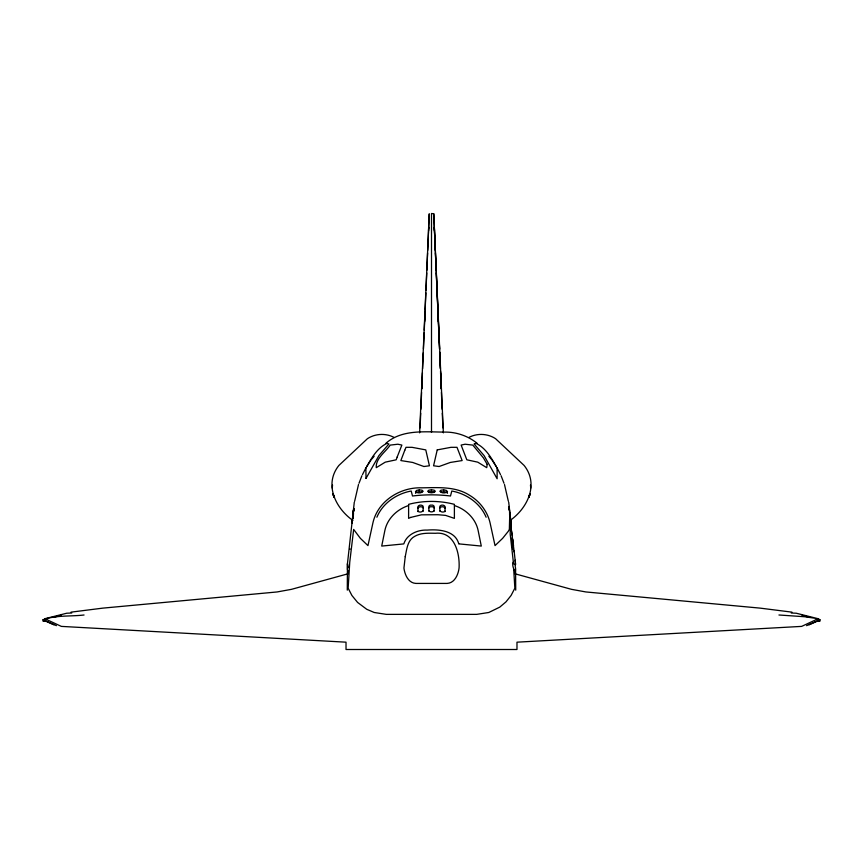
<?xml version="1.0" encoding="UTF-8"?>
<svg xmlns="http://www.w3.org/2000/svg" width="863" height="863" viewBox="0 0 863 863"><rect width="100%" height="100%" fill="white"/><g stroke="black" fill="none" stroke-linecap="round" stroke-linejoin="round"><path stroke-width="1.29" d="M347.282 590.152L347.444 563.733L354.294 502.158M445.017 511.64L445.103 506.57C444.057 504.715 441.122 504.585 439.85 506.236L439.85 511.22M421.586 392.449L420.885 409.256M421.716 388.954L422.061 380.378M424.661 321.446L425.038 311.737M427.714 250.335L428.684 227.142L419.634 432.87M420.087 427.854L420.713 413.248M428.566 230.701L429.245 213.797L428.587 228.242M421.737 388.738L422.428 372.762M422.6 368.76L423.291 352.784M423.463 348.781L424.154 332.805M424.262 330.141L425.017 312.838M425.125 310.173L425.869 292.891M425.988 290.227L426.732 272.945M426.851 270.281L427.595 252.999M513.129 549.397C511.543 545.556 510.82 526.333 513.129 549.397L513.107 548.739M352.848 517.239L352.762 518.048L353.657 509.526M353.28 514.65L353.334 514.089M353.086 516.829L353.42 512.978M353.42 513.054L353.334 514.326M353.593 510.227L353.625 509.785M353.345 512.449L353.409 511.77M352.428 520.292L352.136 523.064L352.568 519.095M352.848 518.447L353.107 515.427M353.237 515.319L353.345 513.01M352.687 518.372L353.657 509.407L352.891 516.193M353.798 510.918L354.067 508.544M353.021 518.49L353.474 514.467M347.713 574.348L348.123 570.67L348.123 571.349M352.881 518.566L352.978 517.164M353.28 515.459L352.784 517.929M353.355 514.618L353.42 513.366M353.312 513.021L353.399 512.32M352.924 516.732L352.74 518.48L353.657 509.213M353.431 512.751L352.924 518.318M353.895 510.206L354.067 509.116M353.593 510.529L353.679 509.839L353.657 510.4M354.661 501.198L358.512 484.521M529.095 496.29L528.997 497.077L529.709 494.294M529.774 494.37L529.871 493.809L529.709 494.51M529.774 494.812L529.871 494.251L528.997 497.304L529.386 495.988M529.095 496.743L529.774 494.143M529.483 495.783L529.774 494.596M358.997 483.269L361.899 475.75M376.883 517.228C382.697 503.226 396.527 493.712 411.198 491.025L412.503 495.998C425.06 494.467 437.94 494.467 450.497 495.998L451.802 491.025C466.473 493.712 480.303 503.226 486.117 517.228M362.492 474.574L366.074 467.552M366.775 466.484L370.971 460.076M371.759 459.116L374.132 456.257M415.502 493.291L416.624 492.05L422.039 491.867M514.219 552.126L510.162 520.4C527.433 508.285 539.17 484.272 524.132 465.47L495.578 438.695C487.768 433.517 477.196 433.01 468.922 437.412M417.897 508.221C418.943 506.354 421.878 506.225 423.15 507.876M423.15 510.68C421.985 512.158 419.321 512.687 418.016 511.133M428.868 507.854L430.184 506.764L432.816 506.764L434.132 507.854M434.132 510.648C432.902 512.32 430.098 512.32 428.868 510.648M439.85 507.876C441.122 506.225 444.057 506.354 445.103 508.221M385.977 443.194C402.147 429.181 424.855 432.007 444.542 432.093C456.236 431.878 467.897 435.891 477.023 443.194M444.984 511.133C443.679 512.687 441.015 512.169 439.85 510.68M809.116 624.834L819.85 620.033M806.571 625.664L819.85 619.753L819.85 621.36L817.164 621.371M513.161 562.201C511.058 566.344 517.444 577.056 515.157 565.934L515.556 563.949L514.078 550.583M408.609 505.545C397.271 509.159 387.444 518.447 384.909 530.292L381.716 546.074L403.819 543.906C406.689 534.434 417.627 529.623 427.228 530.098C438.631 529.159 455.243 530.432 458.792 543.873M347.39 573.96L291.511 589.332L277.099 591.953L102.783 608.135L71.025 612.147M46.861 618.847L43.15 619.753L43.15 621.36L45.836 621.371M53.053 617.347L60.842 615.535L60.842 614.704M419.332 489.871L416.624 490.4L415.502 491.651C417.444 493.431 421.403 493.409 423.161 491.295L422.039 490.227L419.332 489.871L419.332 491.511M431.5 489.785L428.792 490.227L427.67 491.295L428.792 492.363L431.5 492.805L434.208 492.363L435.33 491.295L434.208 490.227L431.5 489.785L431.5 491.791M428.792 491.867L434.208 491.867M440.961 491.867L446.376 492.05L447.498 493.291M443.668 489.871L440.961 490.227L439.839 491.295C441.597 493.409 445.556 493.431 447.498 491.651L446.376 490.4L443.668 489.871L443.668 491.511M84.056 614.995C70.561 616.592 55.976 615.017 43.15 619.731L56.429 625.664M71.78 613L66.731 613.226L44.844 618.717L61.338 626.387L346.02 642.18L346.02 649.505L516.98 649.505L516.98 642.18L801.662 626.387L818.156 618.717L819.85 619.731L816.139 618.847M791.22 613L796.269 613.226L818.156 618.717L804.737 616.743L778.944 614.995M459.181 543.906L481.284 546.074L478.091 530.292C475.556 518.469 465.761 509.192 454.434 505.567M443.366 432.87L433.819 214.93L433.755 213.797L431.5 213.495L431.5 432.449M791.975 612.147L760.217 608.135L585.901 591.953L571.489 589.332L515.61 573.96M809.947 617.347L802.159 615.535L802.159 614.704M43.15 620.033L53.884 624.834M394.078 437.412C385.804 433.01 375.232 433.517 367.422 438.695L338.868 465.47C323.819 484.283 335.578 508.285 352.848 520.421M488.868 456.257L491.241 459.116M492.029 460.076L496.225 466.484M496.926 467.552L500.508 474.574M510.162 520.4L509.623 519.256L509.353 529.364L508.383 531.177L502.644 538.329L495.038 545.621L490.119 523.054C487.498 511.522 479.828 501.435 469.731 495.394C455.545 486.149 437.746 487.627 421.683 487.832C400.065 487.023 377.616 501.252 372.881 523.054L367.962 545.621L360.356 538.329L353.657 529.429L349.742 562.309L348.145 588.188L351.91 595.47L357.584 602.428L366.721 609.278L374.218 612.493L386.29 614.37L476.71 614.37L488.782 612.493L499.763 607.131L505.998 601.867L511.09 595.47L514.855 588.188L513.712 569.472M501.101 475.75L504.003 483.269M333.291 494.51L333.129 493.809L333.226 494.37M333.841 496.376L334.003 497.077L333.291 494.294M333.226 494.812L333.129 494.251L334.003 497.304L333.614 495.988M333.226 494.143L333.905 496.743M333.226 494.596L333.517 495.783M504.488 484.521L508.339 501.198M510.162 516.743L510.292 517.811L509.602 512.503L510.313 518.512L510.076 515.977M509.062 506.484L510.572 521.942L510.508 521.23M348.134 567.487L347.444 563.733L347.444 569.602M510.745 525.017L510.551 522.892M509.785 514.618L509.591 512.05M509.58 512.687L509.731 515.297L509.602 513.927M510.551 521.338L510.465 519.483M510.443 521.835L510.572 522.838L510.465 521.781M510.465 520.216L510.551 520.756M510.637 524.057L510.842 525.999M509.85 515.276L509.645 512.73L509.709 513.809M509.602 513.798L510.141 518.652M509.612 515.179L509.914 517.811M508.706 502.158L511.317 525.632M509.602 514.402L510.152 518.231M509.774 515.513L509.99 517.951M515.287 574.348L514.877 570.67L514.877 571.349M509.062 507.153L509.461 510.594M512.784 539.17L513.517 545.804M509.602 513.496L510.249 518.361M509.602 514.682L510.022 518.534M512.428 535.686L510.281 525.211L510.216 534.273L513.528 563.668L515.513 564.855L515.157 560.173M509.461 510.389L509.31 508.911M509.602 514.262L509.753 515.923M437.919 310.464L434.316 227.142L435.286 250.335M439.601 349.461L437.973 311.813L438.339 321.446M439.72 352.147L440.421 368.285M440.54 370.971L441.284 388.954M434.434 230.701L433.755 213.797M435.405 252.999L436.149 270.281M436.268 272.945L437.012 290.227M437.131 292.891L437.875 310.173M437.983 312.838L438.738 330.141M438.846 332.805L439.537 348.781M439.709 352.784L440.4 368.76M440.572 372.762L441.263 388.738M442.115 409.256L441.414 392.449M442.288 413.248L442.913 427.854M417.983 511.64L417.897 506.57C418.943 504.715 421.878 504.585 423.15 506.236L423.15 511.22M515.599 570.853L515.718 590.152M434.132 511.176L434.132 506.203L432.816 505.125L430.184 505.125L428.868 506.203L428.868 511.176M349.893 548.739L349.893 549.418M530.465 485.028A26.494 26.473 0 0 1 530.659 488.188M332.341 488.188A26.494 26.473 0 0 1 332.535 485.028M405.243 556.603L403.938 568.091C404.758 574.618 408.296 583.01 415.858 583.42L447.142 583.42C454.704 583.01 458.242 574.618 459.062 568.091C459.957 553.043 454.434 531.209 435.362 533.28C428.415 533.183 420.799 532.698 414.564 536.43C407.379 540.314 406.764 549.494 405.243 556.603M487.185 464.37L486.732 467.67L477.757 462.158L466.818 459.806L461.133 445.071L465.125 444.218L472.805 445.103L483.463 457.94L487.185 464.37M437.228 449.893L433.571 465.783L439.084 466.516L450.324 462.449L462.147 460.562L456.991 447.314L450.961 447.325L437.228 449.893M397.174 457.045L396.182 459.806L385.243 462.158L376.268 467.67C375.448 458.533 385.599 451.942 390.195 445.103L397.875 444.218L401.867 445.071L397.174 457.045M366.02 478.382L365.88 468.199C371.036 458.879 376.926 448.059 386.969 443.388L388.922 443.96L378.889 455.621L366.02 478.382M404.779 450.259L400.853 460.562L412.676 462.449L423.916 466.516L429.429 465.783L425.772 449.893L412.039 447.325L406.009 447.314L404.779 450.259M410.561 517.444L408.609 518.372L408.609 504.348C423.366 500.454 439.634 500.454 454.391 504.348L454.391 518.372L445.61 515.394L437.929 514.726L421.424 514.833L410.561 517.444M474.909 443.701L474.078 443.96L484.111 455.621L497.12 478.76L497.12 468.199C491.964 458.879 486.074 448.059 476.031 443.388L474.909 443.701"/></g></svg>
